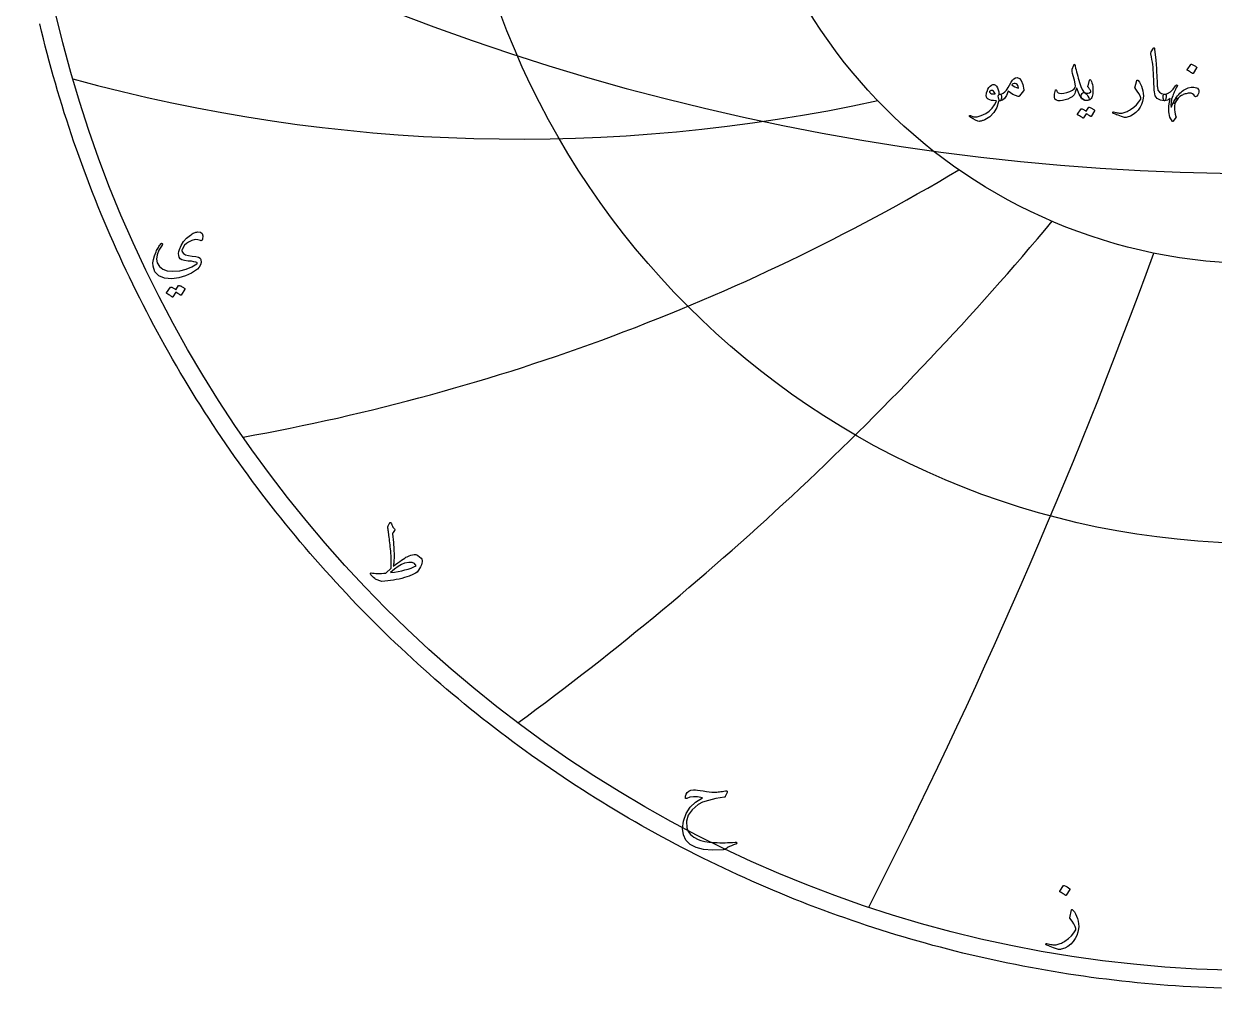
# Model space of a CAD drawing. Header units: millimetres. Extents: x -74 to 74, y -74 to 75.
# Drawn here: x -72.5 to -2.7, y -73.5 to -17 of the extents above; entities that cross this region are included whole.
import ezdxf

# ---------------------------------------------------------------- set-up
doc = ezdxf.new("R2010")
doc.units = ezdxf.units.MM
for name, color, linetype in [('CUT_OUTER', 1, 'Continuous'), ('ENGRAVE', 7, 'Continuous'), ('ENGRAVE_FINE', 8, 'Continuous'), ('TEXT', 5, 'Continuous')]:
    doc.layers.add(name, color=color, linetype=linetype)

msp = doc.modelspace()

# ---------------------------------------------------------------- linework, layer by layer
at = {"layer": 'CUT_OUTER'}
msp.add_lwpolyline([(-2.2548, -73.4729), (-2.7056, -73.4577), (-3.1563, -73.4397), (-3.6068, -73.419), (-4.0573, -73.3954), (-4.5075, -73.3692), (-4.9576, -73.3401), (-5.4075, -73.3083), (-5.8573, -73.2738), (-6.3067, -73.2364), (-6.756, -73.1964), (-7.205, -73.1535), (-7.6537, -73.108), (-8.1022, -73.0596), (-8.5503, -73.0085), (-8.9981, -72.9547), (-9.4456, -72.8981), (-9.8927, -72.8388), (-10.3394, -72.7767), (-10.7858, -72.7119), (-11.2317, -72.6443), (-11.6773, -72.5741), (-12.1224, -72.501), (-12.567, -72.4253), (-13.0111, -72.3468), (-13.4548, -72.2656), (-13.898, -72.1817), (-14.3406, -72.0951), (-14.7827, -72.0057), (-15.2242, -71.9137), (-15.6652, -71.8189), (-16.1056, -71.7214), (-16.5454, -71.6213), (-16.9845, -71.5184), (-17.423, -71.4128), (-17.8609, -71.3046), (-18.298, -71.1936), (-18.7345, -71.08), (-19.1703, -70.9637), (-19.6054, -70.8448), (-20.0397, -70.7231), (-20.4733, -70.5988), (-20.9061, -70.4719), (-21.3381, -70.3423), (-21.7693, -70.21), (-22.1997, -70.0751), (-22.6293, -69.9376), (-23.058, -69.7974), (-23.4858, -69.6546), (-23.9127, -69.5092), (-24.3388, -69.3612), (-24.7639, -69.2106), (-25.1881, -69.0573), (-25.6114, -68.9014), (-26.0337, -68.743), (-26.455, -68.582), (-26.8753, -68.4184), (-27.2946, -68.2522), (-27.7129, -68.0834), (-28.1301, -67.9121), (-28.5463, -67.7382), (-28.9614, -67.5618), (-29.3754, -67.3828), (-29.7883, -67.2013), (-30.2001, -67.0172), (-30.6107, -66.8307), (-31.0202, -66.6416), (-31.4285, -66.45), (-31.8356, -66.2559), (-32.2416, -66.0593), (-32.6463, -65.8602), (-33.0498, -65.6587), (-33.4521, -65.4547), (-33.853, -65.2482), (-34.2528, -65.0392), (-34.6512, -64.8278), (-35.0483, -64.614), (-35.4441, -64.3977), (-35.8386, -64.179), (-36.2317, -63.9579), (-36.6235, -63.7344), (-37.0138, -63.5085), (-37.4028, -63.2802), (-37.7904, -63.0495), (-38.1766, -62.8164), (-38.5613, -62.581), (-38.9445, -62.3432), (-39.3263, -62.1031), (-39.7067, -61.8606), (-40.0855, -61.6158), (-40.4628, -61.3687), (-40.8386, -61.1193), (-41.2128, -60.8675), (-41.5855, -60.6135), (-41.9567, -60.3572), (-42.3262, -60.0986), (-42.6942, -59.8378), (-43.0605, -59.5747), (-43.4253, -59.3093), (-43.7884, -59.0418), (-44.1498, -58.772), (-44.5096, -58.5), (-44.8677, -58.2258), (-45.2241, -57.9494), (-45.5789, -57.6708), (-45.9319, -57.39), (-46.2831, -57.1071), (-46.6327, -56.8221), (-46.9804, -56.5349), (-47.3264, -56.2455), (-47.6707, -55.9541), (-48.0131, -55.6605), (-48.3537, -55.3649), (-48.6925, -55.0671), (-49.0295, -54.7673), (-49.3646, -54.4655), (-49.6979, -54.1615), (-50.0293, -53.8556), (-50.3588, -53.5476), (-50.6864, -53.2376), (-51.0121, -52.9256), (-51.3359, -52.6116), (-51.6577, -52.2956), (-51.9777, -51.9777), (-52.2956, -51.6577), (-52.6116, -51.3359), (-52.9256, -51.0121), (-53.2376, -50.6864), (-53.5476, -50.3588), (-53.8556, -50.0293), (-54.1615, -49.6979), (-54.4655, -49.3646), (-54.7673, -49.0295), (-55.0671, -48.6925), (-55.3649, -48.3537), (-55.6605, -48.0131), (-55.9541, -47.6707), (-56.2455, -47.3264), (-56.5349, -46.9804), (-56.8221, -46.6327), (-57.1071, -46.2831), (-57.39, -45.9319), (-57.6708, -45.5789), (-57.9494, -45.2241), (-58.2258, -44.8677), (-58.5, -44.5096), (-58.772, -44.1498), (-59.0418, -43.7884), (-59.3093, -43.4253), (-59.5747, -43.0605), (-59.8378, -42.6942), (-60.0986, -42.3262), (-60.3572, -41.9567), (-60.6135, -41.5855), (-60.8675, -41.2128), (-61.1193, -40.8386), (-61.3687, -40.4628), (-61.6158, -40.0855), (-61.8606, -39.7067), (-62.1031, -39.3263), (-62.3432, -38.9445), (-62.581, -38.5613), (-62.8164, -38.1766), (-63.0495, -37.7904), (-63.2802, -37.4028), (-63.5085, -37.0138), (-63.7344, -36.6235), (-63.9579, -36.2317), (-64.179, -35.8386), (-64.3977, -35.4441), (-64.614, -35.0483), (-64.8278, -34.6512), (-65.0392, -34.2528), (-65.2482, -33.853), (-65.4547, -33.4521), (-65.6587, -33.0498), (-65.8602, -32.6463), (-66.0593, -32.2416), (-66.2559, -31.8356), (-66.45, -31.4285), (-66.6416, -31.0202), (-66.8307, -30.6107), (-67.0172, -30.2001), (-67.2013, -29.7883), (-67.3828, -29.3754), (-67.5618, -28.9614), (-67.7382, -28.5463), (-67.9121, -28.1301), (-68.0834, -27.7129), (-68.2522, -27.2946), (-68.4184, -26.8753), (-68.582, -26.455), (-68.743, -26.0337), (-68.9014, -25.6114), (-69.0573, -25.1881), (-69.2106, -24.7639), (-69.3612, -24.3388), (-69.5092, -23.9127), (-69.6546, -23.4858), (-69.7974, -23.058), (-69.9376, -22.6293), (-70.0751, -22.1997), (-70.21, -21.7693), (-70.3423, -21.3381), (-70.4719, -20.9061), (-70.5988, -20.4733), (-70.7231, -20.0397), (-70.8448, -19.6054), (-70.9637, -19.1703), (-71.08, -18.7345), (-71.1936, -18.298), (-71.3046, -17.8609), (-71.4128, -17.423), (-71.5184, -16.9845)], dxfattribs=at)
at = {"layer": 'ENGRAVE'}
for radius in [72.45, 47.425, 31.0439]:
    msp.add_circle((0, 0), radius, dxfattribs=at)
for centre, radius, start, end in [((-43.3927, 75.1583), 98.8981, 254.649234, 282.251734), ((-81.4755, 81.4755), 124.602, 280.110978, 300.812853), ((-149.2277, 86.1567), 178.7205, 306.268884, 320.070135), ((-332.2804, 89.0343), 347.2557, 332.979731, 339.880356)]:
    msp.add_arc(centre, radius, start, end, dxfattribs=at)
at = {"layer": 'ENGRAVE_FINE'}
msp.add_arc((0, 115.0664), 140.816, 239.147014, 300.852986, dxfattribs=at)
at = {"layer": 'TEXT'}
for points in [[(-6.2406, -18.4115), (-6.2323, -18.3987), (-6.2246, -18.3901), (-6.2173, -18.3858), (-6.2106, -18.3858), (-6.2005, -18.3915), (-6.1914, -18.4083), (-6.1833, -18.4364), (-6.1764, -18.4758), (-6.141, -18.7958), (-6.1121, -19.0917), (-6.0896, -19.3635), (-6.0735, -19.6112), (-6.0632, -19.8231), (-6.0537, -20.0129), (-6.045, -20.1808), (-6.0371, -20.3268), (-6.0303, -20.4508), (-6.0248, -20.5528), (-6.0206, -20.6329), (-6.0178, -20.691), (-5.9798, -20.8651), (-5.8957, -20.9931), (-5.7656, -21.075), (-5.5894, -21.1109), (-5.5404, -21.1237), (-5.509, -21.1537), (-5.4954, -21.2009), (-5.4994, -21.2651), (-5.5195, -21.3664), (-5.5412, -21.4387), (-5.5645, -21.482), (-5.5894, -21.4965), (-5.8373, -21.4638), (-6.02, -21.3658), (-6.1373, -21.2025), (-6.1892, -20.9738), (-6.1974, -20.8644), (-6.2047, -20.7547), (-6.2113, -20.6448), (-6.2171, -20.5346), (-6.2223, -20.4241), (-6.2272, -20.3134), (-6.2319, -20.2024), (-6.2363, -20.0911), (-6.2444, -19.8789), (-6.2556, -19.6878), (-6.2701, -19.5179), (-6.2878, -19.3692), (-6.3087, -19.2263), (-6.3328, -19.0741), (-6.3601, -18.9124), (-6.3906, -18.7415), (-6.3946, -18.7107), (-6.3938, -18.6825), (-6.3882, -18.6571), (-6.3777, -18.6343)], [(-10.8295, -19.4656), (-10.8049, -19.5779), (-10.7781, -19.6921), (-10.7492, -19.8082), (-10.7181, -19.9262), (-10.6849, -20.0465), (-10.6496, -20.1699), (-10.6121, -20.2961), (-10.5724, -20.4253), (-10.4924, -20.6578), (-10.4193, -20.8324), (-10.3531, -20.9491), (-10.2939, -21.0081), (-10.2423, -21.0431), (-10.19, -21.0927), (-10.1373, -21.1567), (-10.084, -21.2351), (-10.0336, -21.3324), (-10.0197, -21.4055), (-10.0422, -21.4545), (-10.1011, -21.4794), (-10.2915, -21.4601), (-10.46, -21.3337), (-10.6065, -21.1002), (-10.731, -20.7595), (-10.7337, -20.7539), (-10.7374, -20.7499), (-10.7422, -20.7475), (-10.7481, -20.7467), (-10.7524, -20.7475), (-10.7567, -20.7499), (-10.761, -20.7539), (-10.7653, -20.7595), (-10.7773, -20.8147), (-10.792, -20.8731), (-10.8094, -20.9347), (-10.8295, -20.9995), (-10.8515, -21.0608), (-10.8745, -21.112), (-10.8986, -21.1529), (-10.9238, -21.1837), (-11.0143, -21.2627), (-11.1273, -21.3326), (-11.2628, -21.3934), (-11.4208, -21.4451), (-11.5815, -21.4834), (-11.7207, -21.4997), (-11.8386, -21.4941), (-11.935, -21.4665), (-12.0174, -21.3974), (-12.0549, -21.2758), (-12.0474, -21.1018), (-11.995, -20.8752), (-11.9899, -20.8677), (-11.9832, -20.8624), (-11.9749, -20.8592), (-11.965, -20.8581), (-11.9532, -20.8594), (-11.9435, -20.8634), (-11.936, -20.8701), (-11.9307, -20.8795), (-11.9103, -20.9269), (-11.8878, -20.9663), (-11.8632, -20.9976), (-11.8364, -21.0209), (-11.7529, -21.052), (-11.6393, -21.0595), (-11.4958, -21.0434), (-11.3223, -21.0038), (-11.1372, -20.9443), (-10.9934, -20.8774), (-10.8908, -20.8029), (-10.8295, -20.721), (-10.8193, -20.638), (-10.8359, -20.496), (-10.8793, -20.2952), (-10.9495, -20.0354), (-10.9832, -19.8986), (-11.0031, -19.788), (-11.0089, -19.7036), (-11.0009, -19.6455), (-10.9195, -19.4142), (-10.9107, -19.3898), (-10.9013, -19.3724), (-10.8914, -19.3619), (-10.8809, -19.3585), (-10.8681, -19.3651), (-10.8552, -19.3852), (-10.8424, -19.4187), (-10.8295, -19.4656)], [(-4.0597, -19.3627), (-4.0544, -19.3574), (-4.0469, -19.3542), (-4.0372, -19.3531), (-4.0255, -19.3542), (-3.9422, -19.3879), (-3.8637, -19.4292), (-3.7901, -19.4779), (-3.7212, -19.5341), (-3.7145, -19.5427), (-3.7116, -19.5513), (-3.7124, -19.5598), (-3.717, -19.5684), (-3.9183, -19.894), (-3.9258, -19.9018), (-3.9355, -19.9037), (-3.9473, -19.8997), (-3.9612, -19.8898), (-3.9732, -19.8812), (-3.9922, -19.8683), (-4.0182, -19.8512), (-4.0512, -19.8298), (-4.0916, -19.8041), (-4.1401, -19.7741), (-4.1966, -19.7398), (-4.2611, -19.7012), (-4.2697, -19.6948), (-4.274, -19.6884), (-4.274, -19.6819), (-4.2697, -19.6755)], [(-14.2401, -20.134), (-14.106, -20.1816), (-13.9948, -20.3161), (-13.9067, -20.5373), (-13.8417, -20.8452), (-13.8392, -20.8675), (-13.8406, -20.887), (-13.8457, -20.9039), (-13.8545, -20.9181), (-14.0902, -21.2137), (-14.1065, -21.2317), (-14.1255, -21.2426), (-14.1472, -21.2467), (-14.1716, -21.2437), (-14.3317, -21.1891), (-14.4822, -21.1195), (-14.6231, -21.0348), (-14.7543, -20.9352), (-14.8601, -21.1808), (-14.976, -21.3562), (-15.1021, -21.4614), (-15.2385, -21.4965), (-15.2537, -21.4909), (-15.2695, -21.474), (-15.2859, -21.4459), (-15.3027, -21.4065), (-15.3287, -21.3091), (-15.3381, -21.2309), (-15.3308, -21.1719), (-15.307, -21.1323), (-15.2931, -21.1229), (-15.277, -21.1162), (-15.2588, -21.1122), (-15.2385, -21.1109), (-15.141, -21.0943), (-15.0456, -21.0488), (-14.9525, -20.9743), (-14.8614, -20.8709), (-14.8215, -20.811), (-14.7618, -20.7124), (-14.6823, -20.5753), (-14.5829, -20.3996), (-14.5052, -20.2834), (-14.4222, -20.2004), (-14.3339, -20.1506), (-14.2401, -20.134)], [(-15.3241, -21.5436), (-15.4246, -21.8963), (-15.593, -22.1917), (-15.8295, -22.4298), (-16.134, -22.6105), (-16.1765, -22.6289), (-16.2186, -22.6453), (-16.2601, -22.6599), (-16.3011, -22.6727), (-16.3412, -22.6832), (-16.3803, -22.6914), (-16.4183, -22.6972), (-16.4553, -22.7005), (-16.5474, -22.6874), (-16.6695, -22.6394), (-16.8216, -22.5567), (-17.0037, -22.4391), (-17.0233, -22.4223), (-17.0348, -22.4059), (-17.0383, -22.3901), (-17.0337, -22.3749), (-17.0236, -22.3631), (-17.0102, -22.3577), (-16.9936, -22.3588), (-16.9737, -22.3663), (-16.7844, -22.4276), (-16.5721, -22.4274), (-16.3367, -22.3655), (-16.0783, -22.242), (-15.8672, -22.0988), (-15.6926, -21.9303), (-15.5545, -21.7367), (-15.4527, -21.5179), (-15.4535, -21.5102), (-15.4559, -21.504), (-15.4599, -21.4995), (-15.4655, -21.4965), (-15.6131, -21.4879), (-15.7387, -21.4708), (-15.8423, -21.4451), (-15.924, -21.4108), (-15.9872, -21.3578), (-16.0268, -21.2844), (-16.0429, -21.1907), (-16.0354, -21.0766), (-16.033, -21.0615), (-16.03, -21.0461), (-16.0266, -21.0304), (-16.0226, -21.0145), (-16.018, -20.998), (-16.0129, -20.9807), (-16.0073, -20.9627), (-16.0011, -20.9438), (-15.9508, -20.8214), (-15.8897, -20.7199), (-15.818, -20.6393), (-15.7355, -20.5796), (-15.6511, -20.5469), (-15.5737, -20.5475), (-15.5033, -20.5812), (-15.4398, -20.6481), (-15.3844, -20.7413), (-15.3424, -20.8495), (-15.3137, -20.9727), (-15.2984, -21.1109), (-15.29, -21.1108), (-15.2818, -21.1104), (-15.2739, -21.1097), (-15.2663, -21.1087), (-15.2587, -21.1078), (-15.2508, -21.1071), (-15.2426, -21.1067), (-15.2342, -21.1066), (-15.2052, -21.1128), (-15.1828, -21.1312), (-15.1667, -21.162), (-15.157, -21.2051), (-15.153, -21.2525), (-15.1538, -21.3005), (-15.1595, -21.349), (-15.1699, -21.398), (-15.1836, -21.4411), (-15.1988, -21.4719), (-15.2157, -21.4903), (-15.2342, -21.4965), (-15.3156, -21.4965), (-15.3161, -21.5043), (-15.3177, -21.5147), (-15.3204, -21.5278), (-15.3241, -21.5436)], [(-15.5298, -21.0638), (-15.5748, -20.9853), (-15.6241, -20.9299), (-15.6776, -20.8975), (-15.7355, -20.8881), (-15.77, -20.8972), (-15.8008, -20.9116), (-15.8279, -20.9315), (-15.8512, -20.9566), (-15.8587, -20.97), (-15.8597, -20.9845), (-15.8544, -21), (-15.8426, -21.0166), (-15.7984, -21.0555), (-15.7344, -21.082), (-15.6506, -21.0962), (-15.547, -21.098), (-15.5362, -21.0959), (-15.5298, -21.0895), (-15.5277, -21.0788), (-15.5298, -21.0638)], [(-14.5486, -20.5539), (-14.4683, -20.6208), (-14.3772, -20.676), (-14.2755, -20.7194), (-14.163, -20.751), (-14.1692, -20.6666), (-14.1919, -20.5978), (-14.2313, -20.5445), (-14.2873, -20.5067), (-14.3518, -20.4872), (-14.4169, -20.4885), (-14.4825, -20.5108), (-14.5486, -20.5539)], [(-9.964, -20.8495), (-9.9892, -20.8075), (-10.0133, -20.7713), (-10.0363, -20.7411), (-10.0583, -20.7167), (-10.0741, -20.6958), (-10.0829, -20.6717), (-10.0848, -20.6444), (-10.0797, -20.6139), (-9.9897, -20.2882), (-9.9771, -20.2598), (-9.9608, -20.2518), (-9.9407, -20.2641), (-9.9169, -20.2968), (-9.881, -20.3662), (-9.8505, -20.45), (-9.8253, -20.5483), (-9.8055, -20.661), (-9.794, -20.7692), (-9.7894, -20.8752), (-9.7918, -20.9791), (-9.8012, -21.0809), (-9.8165, -21.1695), (-9.8365, -21.2469), (-9.8615, -21.3131), (-9.8912, -21.368), (-9.9279, -21.4087), (-9.9779, -21.4408), (-10.0414, -21.4644), (-10.1183, -21.4794), (-10.197, -21.4823), (-10.2704, -21.4697), (-10.3384, -21.4416), (-10.4011, -21.398), (-10.4495, -21.3425), (-10.475, -21.2791), (-10.4774, -21.2076), (-10.4568, -21.128), (-10.4238, -21.063), (-10.385, -21.022), (-10.3403, -21.0051), (-10.2897, -21.0123), (-10.1729, -21.0405), (-10.0711, -21.0434), (-9.9844, -21.0212), (-9.9126, -20.9738), (-9.911, -20.9612), (-9.919, -20.9363), (-9.9367, -20.8991), (-9.964, -20.8495)], [(-7.2261, -20.3011), (-7.2237, -20.2933), (-7.2208, -20.2872), (-7.2173, -20.2826), (-7.2133, -20.2797), (-7.2012, -20.2786), (-7.1865, -20.2839), (-7.1691, -20.2957), (-7.149, -20.3139), (-7.0708, -20.4069), (-7.0033, -20.5142), (-6.9465, -20.6361), (-6.9005, -20.7724), (-6.8646, -20.9191), (-6.8426, -21.0638), (-6.8346, -21.2062), (-6.8405, -21.3465), (-6.8785, -21.5313), (-6.9412, -21.7086), (-7.0285, -21.8784), (-7.1404, -22.0407), (-7.2743, -22.1877), (-7.4275, -22.3074), (-7.5999, -22.3998), (-7.7917, -22.4648), (-7.8431, -22.4758), (-7.8945, -22.4788), (-7.9459, -22.4737), (-7.9974, -22.4606), (-8.1158, -22.4192), (-8.2228, -22.3808), (-8.3183, -22.3453), (-8.4023, -22.3127), (-8.4744, -22.2831), (-8.5345, -22.2565), (-8.5826, -22.2328), (-8.6186, -22.212), (-8.6261, -22.2056), (-8.6315, -22.1992), (-8.6347, -22.1928), (-8.6358, -22.1863), (-8.635, -22.178), (-8.6326, -22.1703), (-8.6285, -22.163), (-8.6229, -22.1563), (-8.6157, -22.1513), (-8.6068, -22.1488), (-8.5964, -22.1491), (-8.5844, -22.1521), (-8.511, -22.1717), (-8.4408, -22.1879), (-8.3739, -22.2007), (-8.3101, -22.2099), (-8.2491, -22.2157), (-8.1902, -22.2179), (-8.1334, -22.2167), (-8.0788, -22.212), (-8.0243, -22.2033), (-7.9679, -22.1901), (-7.9096, -22.1723), (-7.8495, -22.1499), (-7.7875, -22.1227), (-7.7237, -22.0905), (-7.6579, -22.0531), (-7.5903, -22.0107), (-7.4004, -21.8741), (-7.2379, -21.7257), (-7.1027, -21.5656), (-6.9947, -21.3937), (-6.9878, -21.3797), (-6.984, -21.3637), (-6.9835, -21.3455), (-6.9862, -21.3251), (-7.0312, -21.2049), (-7.1019, -21.0713), (-7.1983, -20.9242), (-7.3204, -20.7638), (-7.3257, -20.7537), (-7.3289, -20.7445), (-7.33, -20.7365), (-7.3289, -20.7295)], [(-4.9038, -21.4622), (-4.9509, -21.5635), (-4.9852, -21.67), (-5.0066, -21.782), (-5.0152, -21.8993), (-5.0115, -22.0214), (-4.9959, -22.1478), (-4.9686, -22.2785), (-4.9295, -22.4134), (-4.9247, -22.4314), (-4.9231, -22.4466), (-4.9247, -22.4592), (-4.9295, -22.4691), (-5.0838, -22.6876), (-5.098, -22.7034), (-5.1105, -22.7123), (-5.1215, -22.7142), (-5.1309, -22.7091), (-5.2777, -22.4576), (-5.3494, -22.1488), (-5.3462, -21.7828), (-5.268, -21.3594), (-5.3427, -21.4194), (-5.4212, -21.4622), (-5.5034, -21.4879), (-5.5894, -21.4965), (-5.6078, -21.4909), (-5.6247, -21.474), (-5.64, -21.4459), (-5.6536, -21.4065), (-5.6614, -21.3828), (-5.6676, -21.3589), (-5.6721, -21.3346), (-5.6751, -21.3101), (-5.6772, -21.2856), (-5.6793, -21.2614), (-5.6815, -21.2374), (-5.6836, -21.2137), (-5.6809, -21.1703), (-5.6643, -21.1387), (-5.6338, -21.1189), (-5.5894, -21.1109), (-5.4145, -21.0718), (-5.2498, -20.9759), (-5.0953, -20.8233), (-4.9509, -20.6139), (-4.9314, -20.5874), (-4.9113, -20.5721), (-4.8907, -20.5681), (-4.8695, -20.5753), (-4.854, -20.589), (-4.846, -20.6042), (-4.8454, -20.6211), (-4.8524, -20.6396), (-4.8903, -20.7065), (-4.9268, -20.7745), (-4.9621, -20.8436), (-4.9959, -20.9138), (-5.0285, -20.985), (-5.0597, -21.0573), (-5.0895, -21.1307), (-5.118, -21.2051), (-5.1812, -21.4079), (-5.2166, -21.5833), (-5.2241, -21.7314), (-5.2037, -21.8521), (-5.2019, -21.8559), (-5.2005, -21.8586), (-5.1997, -21.8602), (-5.1995, -21.8607), (-5.1992, -21.8602), (-5.1984, -21.8586), (-5.197, -21.8559), (-5.1952, -21.8521), (-5.1691, -21.7907), (-5.1421, -21.7306), (-5.1144, -21.6718), (-5.0859, -21.6143), (-5.0563, -21.558), (-5.0254, -21.5024), (-4.9931, -21.4476), (-4.9595, -21.3937), (-4.9351, -21.3562), (-4.9135, -21.3337), (-4.8944, -21.3262), (-4.8781, -21.3337), (-4.8701, -21.3498), (-4.8717, -21.3765), (-4.8829, -21.414), (-4.9038, -21.4622)], [(-3.8241, -21.2309), (-3.8795, -21.1441), (-3.9515, -21.0852), (-4.0402, -21.0541), (-4.1454, -21.0509), (-4.2051, -21.0585), (-4.2643, -21.0686), (-4.323, -21.081), (-4.3811, -21.0959), (-4.4387, -21.1137), (-4.4957, -21.135), (-4.5522, -21.1598), (-4.6082, -21.188), (-4.704, -21.2523), (-4.7946, -21.3423), (-4.8797, -21.4579), (-4.9595, -21.5993), (-4.9823, -21.6312), (-5.0034, -21.6497), (-5.023, -21.6548), (-5.0409, -21.6465), (-5.0559, -21.6299), (-5.0623, -21.6101), (-5.0602, -21.587), (-5.0495, -21.5608), (-5.0332, -21.5262), (-5.0184, -21.4954), (-5.0053, -21.4684), (-4.9938, -21.4451), (-4.9836, -21.4253), (-4.9745, -21.4087), (-4.9665, -21.3953), (-4.9595, -21.3851), (-4.8966, -21.2903), (-4.832, -21.203), (-4.7659, -21.1232), (-4.6981, -21.0509), (-4.6288, -20.9858), (-4.5578, -20.9277), (-4.4853, -20.8766), (-4.4111, -20.8324), (-4.2207, -20.7459), (-4.0437, -20.7006), (-3.88, -20.6966), (-3.7298, -20.7338), (-3.6658, -20.7662), (-3.6195, -20.8077), (-3.5908, -20.8584), (-3.5798, -20.9181), (-3.5863, -20.9995), (-3.6098, -21.0766), (-3.6505, -21.1494), (-3.7084, -21.218), (-3.7461, -21.2477), (-3.778, -21.2598), (-3.804, -21.2542), (-3.8241, -21.2309)], [(-10.0411, -21.8778), (-10.0358, -21.8725), (-10.0283, -21.8693), (-10.0186, -21.8682), (-10.0069, -21.8693), (-9.9647, -21.8851), (-9.9238, -21.9025), (-9.8843, -21.9215), (-9.8462, -21.9421), (-9.8091, -21.9646), (-9.7728, -21.9892), (-9.7373, -22.016), (-9.7027, -22.0449), (-9.696, -22.0538), (-9.693, -22.0632), (-9.6938, -22.0731), (-9.6984, -22.0835), (-9.904, -22.4091), (-9.9097, -22.4134), (-9.918, -22.4134), (-9.9289, -22.4091), (-9.9426, -22.4006), (-9.952, -22.3927), (-9.9672, -22.3818), (-9.9884, -22.368), (-10.0154, -22.3513), (-10.0486, -22.3313), (-10.0883, -22.3079), (-10.1343, -22.281), (-10.1868, -22.2506), (-10.3496, -22.5034), (-10.3571, -22.5112), (-10.3668, -22.513), (-10.3786, -22.509), (-10.3925, -22.4991), (-10.4045, -22.4906), (-10.4235, -22.4777), (-10.4495, -22.4606), (-10.4825, -22.4391), (-10.5229, -22.4134), (-10.5714, -22.3834), (-10.6279, -22.3492), (-10.6924, -22.3106), (-10.6991, -22.3042), (-10.7021, -22.2977), (-10.7012, -22.2913), (-10.6967, -22.2849), (-10.4867, -21.9721), (-10.4814, -21.9668), (-10.4739, -21.9635), (-10.4643, -21.9625), (-10.4525, -21.9635), (-10.4166, -21.9752), (-10.3818, -21.9887), (-10.348, -22.0041), (-10.3154, -22.0214), (-10.2838, -22.0403), (-10.2532, -22.0605), (-10.2238, -22.082), (-10.1954, -22.1049)], [(-62.0999, -29.6806), (-62.2479, -29.6312), (-62.413, -29.6292), (-62.5952, -29.6746), (-62.7946, -29.7675), (-62.9211, -29.856), (-63.0265, -29.9617), (-63.1108, -30.0845), (-63.1739, -30.2245), (-63.1802, -30.2525), (-63.1808, -30.2816), (-63.1756, -30.3119), (-63.1648, -30.3433), (-63.0922, -30.441), (-62.9705, -30.5147), (-62.7997, -30.5644), (-62.5798, -30.5901), (-62.3627, -30.6133), (-62.205, -30.6553), (-62.1067, -30.7161), (-62.0679, -30.7958), (-62.0636, -30.9626), (-62.0965, -31.1111), (-62.1664, -31.2414), (-62.2736, -31.3534), (-62.6138, -31.5856), (-62.9762, -31.7567), (-63.361, -31.8667), (-63.7681, -31.9155), (-64.2125, -31.8847), (-64.545, -31.751), (-64.7655, -31.5145), (-64.8741, -31.1751), (-64.8804, -30.9889), (-64.8535, -30.7866), (-64.7935, -30.5684), (-64.7004, -30.3342), (-64.668, -30.2691), (-64.6347, -30.2062), (-64.6006, -30.1457), (-64.5656, -30.0874), (-64.5294, -30.0311), (-64.4919, -29.9766), (-64.4529, -29.9237), (-64.4125, -29.8726), (-64.3908, -29.8514), (-64.3713, -29.8429), (-64.3542, -29.8469), (-64.3393, -29.8634), (-64.3311, -29.884), (-64.3291, -29.9046), (-64.3333, -29.9251), (-64.3439, -29.9457), (-64.5319, -30.2485), (-64.6433, -30.5216), (-64.6781, -30.7649), (-64.6364, -30.9786), (-64.5022, -31.2037), (-64.3051, -31.3625), (-64.0451, -31.4551), (-63.7224, -31.4813), (-63.3087, -31.4485), (-62.9363, -31.3637), (-62.6049, -31.2268), (-62.3147, -31.038), (-62.2973, -31.022), (-62.2907, -31.006), (-62.295, -30.99), (-62.3101, -30.974), (-62.3715, -30.9443), (-62.4781, -30.9192), (-62.6298, -30.8986), (-62.8266, -30.8826), (-63.0268, -30.8581), (-63.1796, -30.8118), (-63.285, -30.7438), (-63.343, -30.6541), (-63.3699, -30.5487), (-63.3773, -30.4382), (-63.3653, -30.3225), (-63.3339, -30.2016), (-63.2319, -29.9643), (-63.0905, -29.7458), (-62.9097, -29.5461), (-62.6895, -29.3653), (-62.6309, -29.3224), (-62.5741, -29.2853), (-62.5189, -29.2539), (-62.4655, -29.2282), (-62.4141, -29.2079), (-62.365, -29.1927), (-62.3181, -29.1828), (-62.2736, -29.1779), (-62.0993, -29.1942), (-61.9925, -29.2704), (-61.9531, -29.4067), (-61.9811, -29.6029), (-62.0022, -29.6558), (-62.0291, -29.6863), (-62.0616, -29.6946), (-62.0999, -29.6806)], [(-63.3796, -32.3177), (-63.3739, -32.312), (-63.3659, -32.3086), (-63.3556, -32.3074), (-63.343, -32.3086), (-63.298, -32.3254), (-63.2545, -32.344), (-63.2123, -32.3643), (-63.1716, -32.3863), (-63.1321, -32.4103), (-63.0934, -32.4365), (-63.0555, -32.4651), (-63.0185, -32.4959), (-63.0114, -32.5054), (-63.0082, -32.5154), (-63.0091, -32.5259), (-63.014, -32.5371), (-63.2333, -32.8844), (-63.2393, -32.889), (-63.2482, -32.889), (-63.2599, -32.8844), (-63.2745, -32.8753), (-63.2845, -32.8669), (-63.3007, -32.8553), (-63.3233, -32.8406), (-63.3522, -32.8227), (-63.3876, -32.8014), (-63.4299, -32.7765), (-63.479, -32.7477), (-63.535, -32.7153), (-63.7086, -32.985), (-63.7166, -32.9933), (-63.7269, -32.9953), (-63.7395, -32.991), (-63.7543, -32.9804), (-63.7672, -32.9713), (-63.7875, -32.9576), (-63.8152, -32.9393), (-63.8503, -32.9164), (-63.8935, -32.889), (-63.9452, -32.857), (-64.0054, -32.8204), (-64.0743, -32.7793), (-64.0814, -32.7725), (-64.0846, -32.7656), (-64.0837, -32.7587), (-64.0788, -32.7519), (-63.8549, -32.4183), (-63.8492, -32.4125), (-63.8412, -32.4091), (-63.8309, -32.408), (-63.8183, -32.4091), (-63.7801, -32.4215), (-63.7429, -32.436), (-63.7069, -32.4524), (-63.6721, -32.4708), (-63.6384, -32.491), (-63.6058, -32.5125), (-63.5744, -32.5355), (-63.5441, -32.5599)], [(-51.1089, -46.4476), (-51.0872, -46.3979), (-51.0678, -46.3539), (-51.0506, -46.3156), (-51.0358, -46.283), (-51.0235, -46.2565), (-51.0141, -46.2362), (-51.0075, -46.2222), (-51.0038, -46.2145), (-50.9961, -46.2045), (-50.9866, -46.1973), (-50.9755, -46.193), (-50.9626, -46.1916), (-50.9521, -46.1933), (-50.9432, -46.1985), (-50.9361, -46.207), (-50.9306, -46.219), (-50.9067, -46.2773), (-50.8849, -46.3287), (-50.8655, -46.3733), (-50.8484, -46.411), (-50.8385, -46.4276), (-50.8272, -46.4453), (-50.8145, -46.4641), (-50.8004, -46.4841), (-50.7845, -46.5053), (-50.7667, -46.5275), (-50.7468, -46.551), (-50.725, -46.5755), (-50.7113, -46.6004), (-50.7067, -46.6247), (-50.7113, -46.6484), (-50.725, -46.6715), (-50.8118, -46.7858), (-50.8235, -46.8043), (-50.8312, -46.8235), (-50.835, -46.8432), (-50.8347, -46.8635), (-50.7901, -47.3665), (-50.7615, -47.7741), (-50.749, -48.0863), (-50.7524, -48.3031), (-50.7571, -48.3841), (-50.7621, -48.4579), (-50.7674, -48.5246), (-50.773, -48.5842), (-50.7788, -48.6369), (-50.785, -48.683), (-50.7914, -48.7226), (-50.7981, -48.7556), (-50.6614, -48.651), (-50.5347, -48.5568), (-50.4181, -48.4728), (-50.3114, -48.3991), (-50.215, -48.3354), (-50.1291, -48.2814), (-50.0539, -48.2371), (-49.9892, -48.2026), (-49.874, -48.1511), (-49.7664, -48.1112), (-49.6661, -48.0826), (-49.5733, -48.0655), (-49.5241, -48.064), (-49.4727, -48.0735), (-49.419, -48.0937), (-49.363, -48.1249), (-49.2522, -48.2034), (-49.1711, -48.2791), (-49.1197, -48.352), (-49.0979, -48.4219), (-49.0994, -48.4999), (-49.1174, -48.5876), (-49.1519, -48.685), (-49.2031, -48.7921), (-49.2602, -48.8975), (-49.3128, -48.9852), (-49.3607, -49.0552), (-49.4042, -49.1075), (-49.4933, -49.1735), (-49.6464, -49.248), (-49.8635, -49.3311), (-50.1446, -49.4228), (-50.3012, -49.4683), (-50.4605, -49.5085), (-50.6223, -49.5437), (-50.7867, -49.5737), (-50.9531, -49.5988), (-51.1209, -49.6194), (-51.2901, -49.6354), (-51.4608, -49.6468), (-51.5232, -49.6342), (-51.5825, -49.6194), (-51.6386, -49.6022), (-51.6916, -49.5828), (-51.742, -49.5611), (-51.7904, -49.5371), (-51.8369, -49.5108), (-51.8813, -49.4823), (-51.9593, -49.4251), (-52.0241, -49.368), (-52.0758, -49.3109), (-52.1144, -49.2537), (-52.1355, -49.2063), (-52.1395, -49.1738), (-52.1264, -49.156), (-52.0961, -49.1532), (-52.0105, -49.1633), (-51.9184, -49.1709), (-51.8197, -49.1759), (-51.7145, -49.1783), (-51.6026, -49.1782), (-51.4842, -49.1755), (-51.3593, -49.1702), (-51.2277, -49.1623), (-50.9261, -48.8653), (-50.9205, -48.7459), (-50.9175, -48.6253), (-50.9171, -48.5036), (-50.9192, -48.3808), (-50.9237, -48.2565), (-50.9301, -48.1306), (-50.9385, -48.0029), (-50.9489, -47.8735), (-50.9606, -47.7454), (-50.9729, -47.6216), (-50.9858, -47.502), (-50.9992, -47.3868), (-51.0126, -47.2755), (-51.0255, -47.168), (-51.0378, -47.0641), (-51.0495, -46.964), (-51.0605, -46.8713), (-51.0706, -46.7898), (-51.0799, -46.7193), (-51.0883, -46.6601), (-51.0959, -46.6117), (-51.1026, -46.5738), (-51.1085, -46.5465), (-51.1135, -46.5298), (-51.1166, -46.511), (-51.1169, -46.491), (-51.1143, -46.4698), (-51.1089, -46.4476)], [(-50.1308, -48.5865), (-50.3077, -48.6599), (-50.5045, -48.775), (-50.7213, -48.9318), (-50.9581, -49.1303), (-50.7286, -49.1019), (-50.5108, -49.0669), (-50.3047, -49.0254), (-50.1103, -48.9772), (-49.9279, -48.9231), (-49.7578, -48.8635), (-49.6, -48.7986), (-49.4544, -48.7281), (-49.5533, -48.6062), (-49.6989, -48.5419), (-49.8915, -48.5353), (-50.1308, -48.5865)], [(-31.2326, -62.0046), (-31.3423, -62.2514), (-31.3523, -62.2676), (-31.364, -62.2799), (-31.3774, -62.2882), (-31.3926, -62.2925), (-31.8996, -62.3725), (-32.3238, -62.4707), (-32.6651, -62.5873), (-32.9236, -62.7221), (-33.2861, -63.0177), (-33.5189, -63.3425), (-33.622, -63.6964), (-33.5955, -64.0795), (-33.5149, -64.2869), (-33.3784, -64.4702), (-33.1859, -64.6296), (-32.9374, -64.765), (-32.7628, -64.8256), (-32.5454, -64.8747), (-32.2852, -64.9124), (-31.9822, -64.9387), (-31.821, -64.9464), (-31.6622, -64.9513), (-31.5057, -64.9533), (-31.3514, -64.9524), (-31.2001, -64.949), (-31.0521, -64.9433), (-30.9076, -64.9353), (-30.7664, -64.925), (-30.7333, -64.9227), (-30.707, -64.925), (-30.6876, -64.9318), (-30.675, -64.9433), (-30.6682, -64.9573), (-30.6659, -64.9718), (-30.6682, -64.987), (-30.675, -65.0027), (-30.68, -65.0111), (-30.6859, -65.0181), (-30.6926, -65.0237), (-30.7002, -65.0278), (-30.7083, -65.0314), (-30.7167, -65.0353), (-30.7255, -65.0394), (-30.7345, -65.0438), (-30.8661, -65.0858), (-30.9824, -65.1295), (-31.0832, -65.1749), (-31.1686, -65.2221), (-31.2233, -65.2561), (-31.2732, -65.2849), (-31.3182, -65.3086), (-31.3583, -65.3272), (-31.393, -65.3415), (-31.4217, -65.3523), (-31.4444, -65.3597), (-31.4611, -65.3637), (-32.0861, -65.3869), (-32.6174, -65.342), (-33.055, -65.2292), (-33.399, -65.0484), (-33.6475, -64.8005), (-33.7943, -64.4908), (-33.8394, -64.1195), (-33.7829, -63.6864), (-33.6332, -63.2503), (-33.399, -62.8786), (-33.0802, -62.5716), (-32.6768, -62.3291), (-32.9625, -62.2745), (-33.2116, -62.2616), (-33.4241, -62.2905), (-33.6, -62.361), (-33.6155, -62.3668), (-33.6298, -62.3702), (-33.6429, -62.3713), (-33.6549, -62.3702), (-33.6649, -62.3665), (-33.672, -62.3599), (-33.6763, -62.3505), (-33.6777, -62.3382), (-33.6715, -62.2813), (-33.6617, -62.2251), (-33.6486, -62.1694), (-33.632, -62.1142), (-33.5738, -62.0071), (-33.4812, -61.928), (-33.3544, -61.8769), (-33.1933, -61.8537), (-33.0913, -61.8546), (-32.9636, -61.8663), (-32.8102, -61.8889), (-32.6311, -61.9223), (-32.4463, -61.9557), (-32.2758, -61.9783), (-32.1195, -61.99), (-31.9776, -61.9908), (-31.9093, -61.9878), (-31.837, -61.9834), (-31.7608, -61.9776), (-31.6805, -61.9703), (-31.5962, -61.9613), (-31.508, -61.9503), (-31.4157, -61.9373), (-31.3195, -61.9223), (-31.2643, -61.9206), (-31.2315, -61.9337), (-31.2209, -61.9617), (-31.2326, -62.0046)], [(-11.5111, -67.4665), (-11.5054, -67.4608), (-11.4974, -67.4574), (-11.4871, -67.4563), (-11.4746, -67.4574), (-11.3857, -67.4934), (-11.302, -67.5374), (-11.2235, -67.5894), (-11.1501, -67.6494), (-11.1429, -67.6585), (-11.1398, -67.6676), (-11.1407, -67.6768), (-11.1455, -67.6859), (-11.3603, -68.0333), (-11.3683, -68.0415), (-11.3786, -68.0435), (-11.3912, -68.0393), (-11.406, -68.0287), (-11.4189, -68.0196), (-11.4392, -68.0058), (-11.4669, -67.9876), (-11.502, -67.9647), (-11.5451, -67.9373), (-11.5968, -67.9053), (-11.6571, -67.8687), (-11.7259, -67.8276), (-11.7351, -67.8207), (-11.7397, -67.8139), (-11.7397, -67.807), (-11.7351, -67.8002)], [(-11.045, -68.8879), (-11.0424, -68.8796), (-11.0392, -68.8731), (-11.0355, -68.8682), (-11.0313, -68.8651), (-11.0184, -68.8639), (-11.0027, -68.8696), (-10.9841, -68.8822), (-10.9627, -68.9016), (-10.8793, -69.0007), (-10.8073, -69.1153), (-10.7467, -69.2453), (-10.6976, -69.3907), (-10.6593, -69.5472), (-10.6359, -69.7014), (-10.6273, -69.8534), (-10.6336, -70.0031), (-10.6742, -70.2002), (-10.741, -70.3893), (-10.8342, -70.5704), (-10.9536, -70.7435), (-11.0964, -70.9003), (-11.2598, -71.028), (-11.4437, -71.1265), (-11.6482, -71.1959), (-11.7031, -71.2076), (-11.7579, -71.2108), (-11.8128, -71.2054), (-11.8676, -71.1914), (-11.994, -71.1472), (-12.1081, -71.1062), (-12.21, -71.0684), (-12.2995, -71.0337), (-12.3765, -71.0021), (-12.4406, -70.9737), (-12.4919, -70.9484), (-12.5303, -70.9263), (-12.5383, -70.9194), (-12.544, -70.9126), (-12.5475, -70.9057), (-12.5486, -70.8989), (-12.5477, -70.89), (-12.5452, -70.8817), (-12.5409, -70.874), (-12.5349, -70.8669), (-12.5272, -70.8614), (-12.5177, -70.8589), (-12.5066, -70.8592), (-12.4938, -70.8623), (-12.4155, -70.8833), (-12.3406, -70.9006), (-12.2692, -70.9141), (-12.2013, -70.924), (-12.1361, -70.9301), (-12.0733, -70.9326), (-12.0127, -70.9313), (-11.9545, -70.9263), (-11.8963, -70.917), (-11.8362, -70.9029), (-11.7741, -70.8839), (-11.7099, -70.86), (-11.6438, -70.831), (-11.5757, -70.7966), (-11.5056, -70.7567), (-11.4334, -70.7115), (-11.2309, -70.5658), (-11.0575, -70.4075), (-10.9133, -70.2367), (-10.7982, -70.0533), (-10.7907, -70.0385), (-10.7867, -70.0214), (-10.7862, -70.0019), (-10.789, -69.9802), (-10.837, -69.852), (-10.9124, -69.7094), (-11.0153, -69.5526), (-11.1455, -69.3815), (-11.1512, -69.3707), (-11.1546, -69.3609), (-11.1558, -69.3524), (-11.1546, -69.3449)]]:
    msp.add_lwpolyline(points, close=True, dxfattribs=at)

doc.saveas('drawing.dxf')
